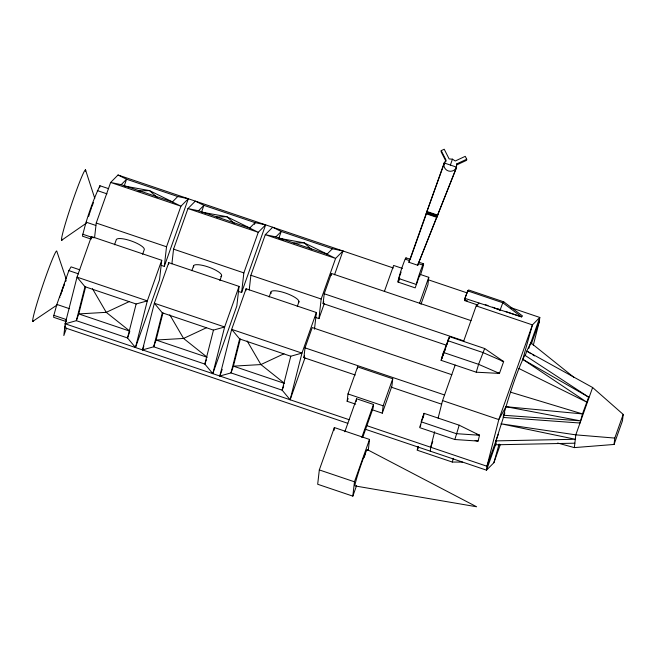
<?xml version="1.0" encoding="UTF-8"?>
<svg xmlns="http://www.w3.org/2000/svg" width="656" height="656" viewBox="0 0 656 656"><rect width="100%" height="100%" fill="white"/><g stroke="black" fill="none" stroke-linecap="round" stroke-linejoin="round"><path stroke-width="0.98" d="M477.904 305.073L464.784 300.637L464.891 298.365L467.671 290.887L468.589 289.96L503.734 301.826L522.512 315.962L521.594 316.889L464.891 298.365M79.802 269.821L71.069 266.869L68.872 270.608L56.859 304.425L53.849 315.347L53.628 317.307L66.248 321.571M66.527 319.989L65.174 323.793L76.35 320.677L127.518 337.955L135.472 347.541L159.498 279.899L161.729 260.284L91.43 236.545L77.023 277.127L65.174 323.793L63.837 335.56L66.502 328.049M108.625 188.674L99.892 185.722C92.455 201.786 86.469 218.899 82.451 236.16L91.184 239.112M91.209 238.505L91.43 236.545M99.663 187.682L99.892 185.722M94.554 237.743L96.235 223.032L110.643 182.45L118.023 175.004L393.387 268.001M161.409 265.409L164.295 266.385L166.526 246.779L180.941 206.189L188.321 198.743L177.751 196.529L126.583 179.244L118.023 175.004M168.535 264.622L168.756 262.662L239.055 286.401L236.824 306.008L212.798 373.649L204.844 364.072L153.676 346.794L142.5 349.91L154.349 303.244L168.756 262.662M171.88 263.86L173.561 249.149L187.969 208.567L195.349 201.113L203.909 205.361L255.077 222.638L265.647 224.86L241.621 292.502L238.727 291.526M241.621 292.502L243.852 272.888L258.267 232.306L265.647 224.86M245.861 290.739L246.082 288.771L316.381 312.518L314.486 329.181M249.206 289.977L250.887 275.266L265.295 234.676L272.675 227.23L281.235 231.478L332.403 248.755L342.973 250.977L334.511 274.79M355.281 375.019L303.892 357.659L305.015 347.86L312.223 327.565L451.845 374.715M315.093 317.315L318.947 318.619L321.178 299.005L335.593 258.423L342.973 250.977M446.244 345.154L323.105 303.564L324.228 293.765L331.436 273.47L471.057 320.628M331.206 275.43L331.436 273.47M368.319 449.934L369.517 439.43L334.363 427.556L319.316 469.926L317.684 484.259L352.83 496.133L356.593 485.538M334.035 430.418L334.363 427.556M355.7 404.186L347.147 401.3L347.983 393.944L357.594 366.893L392.739 378.758L391.903 386.113L382.292 413.173L371.845 409.639M357.389 368.729L357.594 366.893M356.249 401.513L356.561 398.75L373.51 404.473L373.092 408.155L362.702 437.413M352.83 496.133L354.461 481.799L369.517 439.43M382.292 413.173L383.137 405.818L392.739 378.758M419.766 276.307L419.988 274.347L428.77 277.316L427.933 284.671L420.98 304.261M466.719 159.244L456.715 163.902L456.371 168.198L456.584 167.149L444.169 162.959L408.901 262.277L417.683 265.245L456.322 168.182L456.592 164.976L466.596 160.318L466.719 159.244L465.252 156.333L455.248 160.991L452.468 159.17L449.13 158.924L444.219 149.232L441.217 150.634L441.094 151.708L446.006 161.401M444.169 162.959L444.137 164.066L444.891 162.614M444.137 164.066L445.014 161.54L446.129 160.326L441.217 150.634M456.592 164.976L456.715 163.902M430.27 451.172L430.713 447.253L434.666 431.697M504.825 412.919L495.961 440.881L495.518 444.801L574.853 443.194M503.472 415.24L503.218 417.446L580.011 423.022L582.471 413.92L588.67 397.142L524.792 355.216C515.616 374.404 509.523 394.896 503.472 415.24L580.257 420.816L505.973 406.695L498.798 419.578L486.949 466.244L486.506 470.163L365.302 429.229M533.303 345.204L539.355 321.374L539.798 317.447L510.712 307.623M557.625 443.038L574.353 447.605L575.804 434.854L592.622 387.516L526.793 351.083L530.794 342.809L573.795 377.257M588.416 399.348L588.67 397.142L522.791 359.349L532.426 324.892L539.798 317.447L528.793 348.451M574.353 447.605L614.065 444.456L614.795 438.077L623.2 414.412L592.622 387.516M623.2 414.412L622.47 420.783L614.065 444.456M423.645 415.986L424.055 413.337L459.208 425.203L479.552 435.248L478.076 441.078L454.838 439.512L419.692 427.638L423.563 415.1M423.104 417.987L423.407 416.06M135.472 347.541L147.313 300.874L77.023 277.127L84.977 286.713L76.35 320.677L78.753 313.912L85.649 286.738M161.729 260.284L147.313 300.874L136.136 303.99L127.518 337.955L129.617 332.034M212.798 373.649L224.639 326.983L154.349 303.244L162.303 312.83L153.676 346.794L156.079 340.029L162.975 312.855M239.055 286.401L224.639 326.983L213.462 330.107L204.844 364.072L206.345 359.841M305.007 357.848L290.124 399.766L282.17 390.189L231.002 372.911L219.826 376.027L231.675 329.361L246.082 288.771M290.124 399.766L301.965 353.1L231.675 329.361L239.629 338.939L231.002 372.911L233.405 366.146L240.301 338.972M316.381 312.518L301.965 353.1L290.788 356.224L282.17 390.189L283.671 385.958M438.118 418.085L442.562 400.586L455.166 365.08M454.838 439.512L459.208 425.203M496.157 442.989L486.506 470.163L493.878 462.718L499.109 444.014M418.184 446.433L417.126 450.172L452.271 462.045L462.447 462.095M452.271 462.045L453.329 458.306M418.225 446.605L417.478 449.204L418.143 448.786M364.236 457.437L365.605 452.697M59.794 297.603L59.967 297.029M443.587 352.19L441.767 358.381L445.227 349.222M441.111 360.333L443.44 352.452L449.516 336.659L484.669 348.533L503.652 361.571L499.446 373.403L476.256 372.198L441.111 360.333L445.211 349.402M476.256 372.198L478.585 364.326L484.669 348.533M88.626 216.546L89.503 213.717M60.729 294.618L60.491 295.372L61.254 293.035M89.757 212.962L90.249 211.453M445.539 348.311L448.901 338.291L447.466 341.276M446.752 344.851L449.516 336.659M424.055 413.337L421.168 421.808L456.322 433.673L479.552 435.248L476.682 434.272M90.495 210.699L91.537 207.706M65.37 325.909L64.731 327.721L347.852 423.341M124.181 186.009L126.583 179.244L121.212 184.664L110.643 182.45L180.941 206.189L172.38 201.95L121.212 184.664M114.488 244.786L116.202 239.965A14.867 3.854 19.6 0 1 130.708 240.785A14.867 3.854 19.6 0 1 144.32 249.46L142.606 254.282M164.295 266.385L188.321 198.743M142.5 349.91L143.853 346.097M191.855 270.715L193.569 265.893M219.899 280.588L221.613 275.758M254.471 224.336L255.077 222.638L249.706 228.058L198.538 210.781L187.969 208.567L258.267 232.306L249.706 228.058M219.826 376.027L222.195 369.361M283.663 239.875L278.833 238.243L281.235 231.478L275.864 236.898L265.295 234.676L335.593 258.423L327.032 254.175L275.864 236.898M269.14 297.02L270.854 292.191M297.258 306.516L298.972 301.686M303.892 357.659L304.548 355.814M323.105 303.564L323.761 301.719M318.947 318.619L324.359 303.375M384.342 291.567L393.625 265.442L402.415 268.411M347.147 401.3L348.139 398.504M401.103 272.101L397.61 281.941L415.182 287.877L419.988 274.347M344.826 431.787L356.561 398.75M398.471 282.006L399.75 278.398M410.09 259.637L426.671 212.962L426.138 213.741L436.732 217.325M443.71 164.992L426.334 213.184L436.912 216.751L437.806 214.832M450.377 165.058L452.468 159.17M361.784 437.511L373.51 404.473M419.496 303.441L428.77 277.316M463.579 341.407L476.19 305.901L478.954 303.113M430.713 447.253L432.763 441.488M525.177 355.609L526.793 351.083L531.089 353.773M498.298 434.305L486.949 466.244L366.72 425.637M531.344 343.916L539.355 321.374M493.878 462.718L500.331 444.547M62.853 288.41L63.378 286.951L62.861 288.353M91.873 206.779L93.472 202.556M63.911 285.499L63.64 286.221L64.616 283.695M492.64 307.18L500.044 310.231L502.816 302.76L503.734 301.826M456.584 167.149L417.683 265.245L418.881 262.605M408.901 262.277L409.59 260.637L405.195 259.161M464.784 300.637L465.563 298.98M65.592 281.416L66.035 280.506L65.633 281.285M420.152 426.211L420.873 424.94M438.044 214.282L437.355 215.644L426.736 212.052L427.269 211.273M437.601 215.398L437.134 216.193L426.531 212.618M436.691 217.308L437.158 216.505M427.474 210.707L426.933 211.486L437.577 215.086M172.38 201.95L177.751 196.529M198.538 210.781L203.909 205.361L201.507 212.126L226.812 216.71L249.993 228.091M327.032 254.175L332.403 248.755M468.245 290.952L467.4 291.805L465.26 297.594L464.973 300.087L467.613 300.981M500.044 310.231L500.503 309.763M61.705 240.211L86.42 223.122M32.825 321.325L57.384 304.769M129.314 301.547L106.247 312.338L78.753 313.912L129.921 331.19L106.247 312.338L92.471 288.697M206.64 327.656L183.573 338.447L156.079 340.029L207.247 357.307L183.573 338.447L169.797 314.814M283.966 353.773L260.899 364.564L233.405 366.146L284.573 383.424L260.899 364.564L247.123 340.931M138.236 190.904L149.486 190.593L172.667 201.974M216.587 216.988L226.812 216.71L234.397 223.417M293.913 243.105L304.138 242.827L327.319 254.208M495.961 440.881L575.304 439.266L500.971 423.784L575.804 434.854L614.795 438.077M505.973 406.695L582.471 413.92L510.483 392.157M125.157 186.189L149.486 190.593L157.071 197.308M278.833 238.243L304.138 242.827L311.723 249.534M475.1 440.504L478.076 441.078L476.158 440.43M405.982 257.849L410.607 259.415M418.93 262.22L423.555 263.786M418.38 263.605L422.767 265.09M467.671 290.887L502.816 302.76L521.594 316.889L505.292 311.387M428.294 279.792L467.08 292.888M485.243 304.614L488.015 305.548M496.986 308.582L499.626 309.468M398.807 278.554L416.38 284.491A11.152 0.648 -71.3 0 1 420.004 272.297A11.152 0.648 -71.3 0 1 423.596 263.843A11.152 0.648 -71.3 0 1 420.594 274.561M476.19 305.901L532.426 324.892L498.798 419.578L442.562 400.586M97.293 190.576L107.002 193.856M324.228 293.765L463.849 340.915M447.638 340.62L482.783 352.485L503.652 361.571L501.733 360.923M96.235 223.032L166.526 246.779M173.561 249.149L243.852 272.888M250.887 275.266L321.178 299.005M86.084 222.146L95.792 225.426M443.44 352.452L478.585 364.326L499.446 373.403L497.535 372.756M82.672 234.2L93.349 237.8M305.015 347.86L444.637 395.01M68.872 270.608L78.581 273.88M391.156 387.13L441.578 404.162M84.977 286.713L136.136 303.99M162.303 312.83L213.462 330.107M239.629 338.939L290.788 356.224M347.983 393.944L383.137 405.818M56.859 304.425L69.479 308.689M53.849 315.347L66.469 319.611M65.174 323.793L349.271 419.742M319.316 469.926L354.461 481.799M518.896 368.492L586.677 402.087L522.791 359.349M367.303 449.622L476.609 506.768L355.044 485.932A19.163 1.107 -71.3 0 1 357.2 476.535L358.57 472.115A19.163 1.107 -71.3 0 1 364.769 454.682L365.958 451.869A19.163 1.107 -71.3 0 1 367.368 450.336M532.803 354.847L534.525 355.921M66.133 279.021L56.719 250.986A37.162 2.157 -71.3 0 0 41.566 288.952A37.162 2.157 -71.3 0 0 33.661 320.595M85.485 169.797L94.784 198.366M271.215 293.371A14.867 3.854 19.6 0 1 285.36 293.019A14.867 3.854 19.6 0 1 298.382 302.539M193.75 267.017A14.867 3.854 19.6 0 1 196.013 264.712L198.473 264.729A14.867 3.854 19.6 0 1 215.578 270.1L218.3 271.707A14.867 3.854 19.6 0 1 220.842 276.545M62.632 239.194A37.162 2.157 -71.3 0 1 71.561 204.287A37.162 2.157 -71.3 0 1 85.608 171.183M399.127 278.669A11.152 0.648 -71.3 0 1 401.8 268.197A11.152 0.648 -71.3 0 1 406.015 258.267M456.494 167.124A6.462 6.232 6.5 0 1 448.286 170.937A6.462 6.232 6.5 0 1 444.26 162.991M61.779 291.469L61.508 292.264L62.582 289.14L61.779 291.469"/></g></svg>
